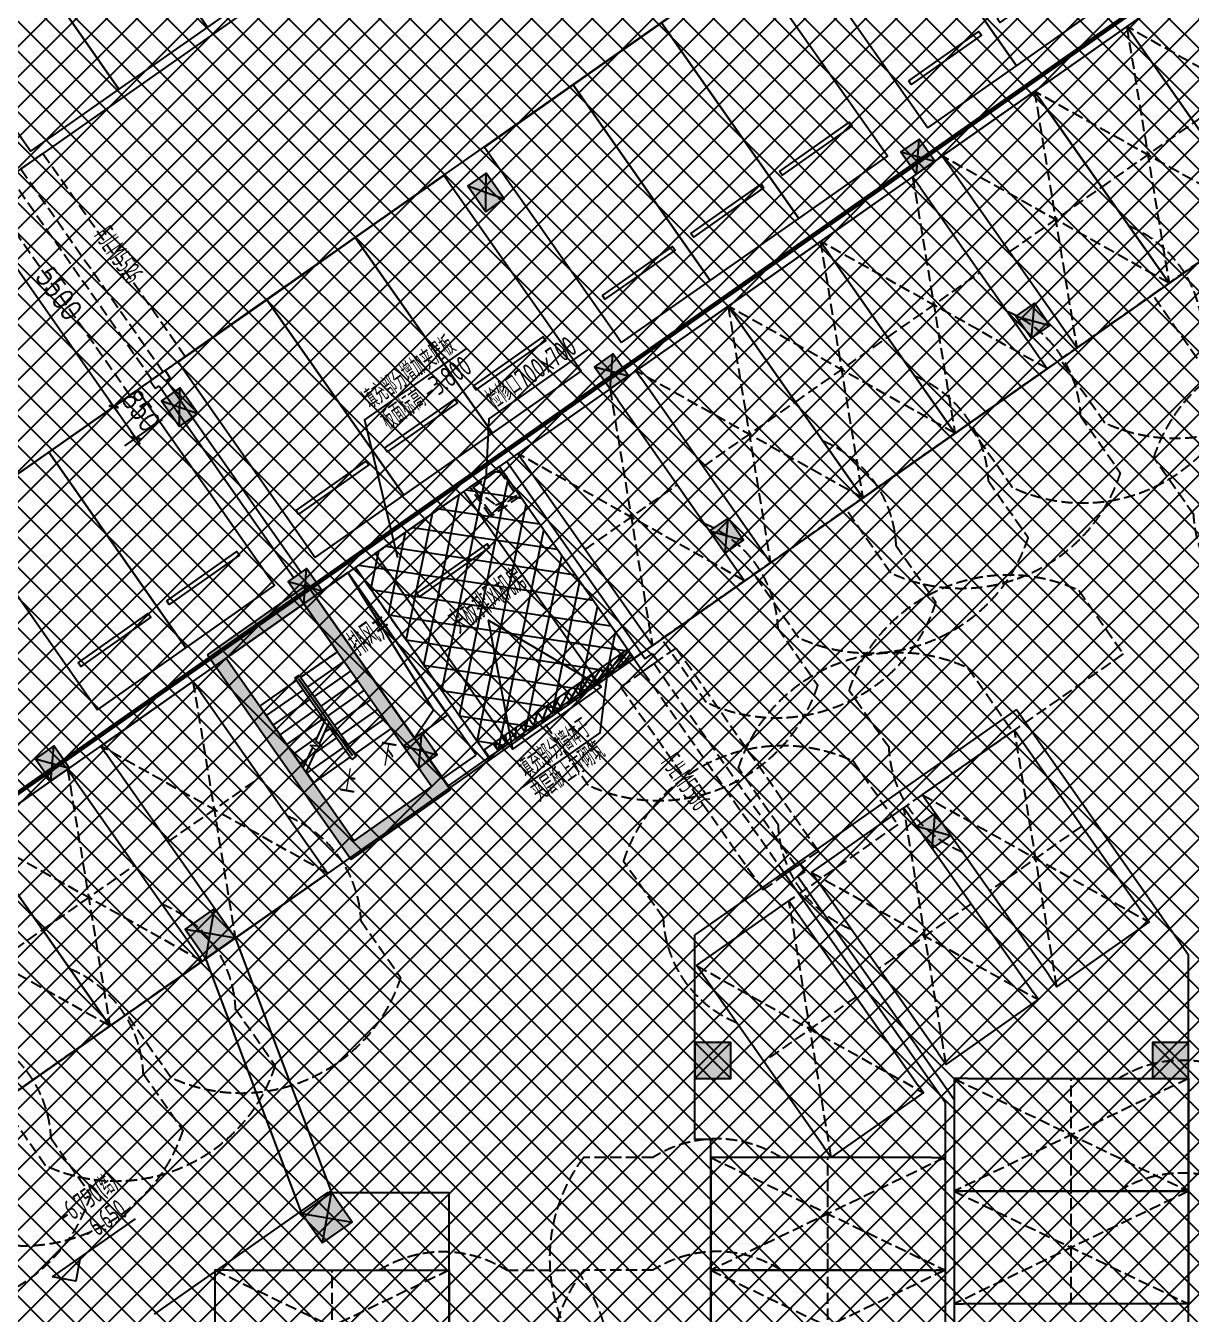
# Model space of a CAD drawing. Header units: millimetres. Extents: x 12325263 to 13848842, y -1463133 to 573208.
# Drawn here: x 12512532 to 12538387, y -833265 to -804679 of the extents above; entities that cross this region are included whole.
import ezdxf
from ezdxf.enums import TextEntityAlignment as Align
from ezdxf.xclip import XClip

# ---------------------------------------------------------------- set-up
doc = ezdxf.new("R2010")
doc.units = ezdxf.units.MM
doc.header["$LTSCALE"] = 1000
doc.header["$XCLIPFRAME"] = 0
doc.linetypes.add('-2F平面$0$DASH', pattern=[0.35, 0.25, -0.1])
doc.linetypes.add('DASH', pattern=[0.35, 0.25, -0.1])
for name, color, linetype in [('$0$PUB_TEXT', 7, 'Continuous'), ('-2F平面$0$PARTS-CAR公寓', 240, 'Continuous'), ('-2F平面$0$PARTS-CAR公寓-机械车位', 240, 'Continuous'), ('A-WALL-PATT', 8, 'Continuous'), ('A_DIM_IDEN(索引符号)', 3, 'Continuous'), ('A_TEXT_NOTE(文字说明)', 7, 'Continuous'), ('ACS_COM', 7, 'Continuous'), ('DIM-ELEV', 3, 'Continuous'), ('DIM-PUB', 3, 'Continuous'), ('DRWD-DOOR', 2, 'Continuous'), ('DRWD-F-TEXT', 142, 'Continuous'), ('DRWD-WINDOW', 2, 'Continuous'), ('fit', 2, 'Continuous'), ('PARTS-CAR(一期)', 9, 'Continuous'), ('PARTS-CAR-住宅', 9, 'Continuous'), ('PARTS-HOLE', 3, 'Continuous'), ('PUB-TEXT', 7, 'Continuous'), ('PUB_HATCH', 8, 'Continuous'), ('ROAD-LINE', 20, 'Continuous'), ('WALL', 5, 'Continuous'), ('WALL-SHATCH', 8, 'Continuous'), ('人防墙', 6, 'Continuous'), ('人防门', 60, 'Continuous'), ('地下室柱网$0$0q-柱0', 8, 'Continuous'), ('地下室柱网$0$0q-柱填充', 8, 'Continuous')]:
    doc.layers.add(name, color=color, linetype=linetype)
for name, color, linetype, plot in [('-2F平面$0$A-结构高差线', 5, 'Continuous', False), ('-2F平面$0$A-轨迹线', 8, 'Continuous', False), ('地下室柱网$0$9', 8, 'Continuous', False)]:
    doc.layers.add(name, color=color, linetype=linetype, plot=plot)
doc.styles.add('-2F平面$0$hztxt', font='gbenor.shx', dxfattribs={"width": 0.7, "bigfont": 'gbcbig.shx'})
doc.styles.add('_TCH_DIM', font='SIMPLEX.shx', dxfattribs={"width": 0.7, "bigfont": 'GBCBIG.shx'})
doc.styles.add('DIM_FONT', font='SIMPLEX', dxfattribs={"width": 0.8})
doc.styles.add('hztxt', font='gbenor.shx', dxfattribs={"width": 0.7, "bigfont": 'gbcbig.shx'})
doc.styles.get("Standard").update_dxf_attribs({"font": 'gbenor.shx', "bigfont": 'gbcbig.shx'})
doc.dimstyles.new('DIMN-150', dxfattribs={"dimscale": 1.5, "dimtxt": 300, "dimasz": 0.75, "dimexe": 200, "dimexo": 150, "dimgap": 150, "dimtad": 1, "dimdec": 0, "dimdsep": 46, "dimtxsty": 'DIM_FONT', "dimblk": 'adgshg13-_DIMX', "dimcen": 2.5, "dimclrd": 256, "dimclre": 256, "dimclrt": 256, "dimadec": 0, "dimazin": 0, "dimtfac": 1, "dimtdec": 0, "dimtix": 1, "dimtmove": 2, "dimatfit": 3, "dimldrblk": 'adgshg13-_DIMX', "dimfxl": 1, "dimtolj": 1, "dimtzin": 0, "dimarcsym": 0})

# ---------------------------------------------------------------- blocks, each defined once
blk = doc.blocks.new('adgshg20211228-rf1')
at = {"layer": 'PUB_HATCH'}
for points in [[(-91523.649954319, -49304.1361041069), (-91099.38765990734, -49304.134329319), (-89614.47584187984, -47819.19766616821), (-89614.47761678696, -47394.93182325363)], [(-89614.47761678696, -47394.93182325363), (-89614.47584187984, -47819.19766616821), (-86114.29726886749, -51319.37622737885), (-85690.03497445583, -51319.37445259094)], [(-91099.38765990734, -49304.134329319), (-91523.649954319, -49304.1361041069), (-87599.20731210709, -53228.57873344421), (-87599.20908713341, -52804.31289052963)], [(-87599.20908713341, -52804.31289052963), (-87599.20731210709, -53228.57873344421), (-85690.03497445583, -51319.37445259094), (-86114.29726886749, -51319.37622737885)]]:
    blk.add_hatch(color=256, dxfattribs=at).paths.add_polyline_path(points)
at = {"layer": 'A_DIM_IDEN(索引符号)'}
for points in [[(-87503.7473089695, -50672.38831090927, 0, 0, 0), (-89526.07270658016, -48650.06292009354, 0, 0, 0), (-90268.53482556343, -49392.5250415802, 0, 0, 0), (-89207.87465202808, -50453.18521165848, 120, 0, 0), (-88889.6765999794, -50771.38326263428, 0, 0, 0)], [(-88246.20942807198, -51414.85043239594, 0, 0, 0), (-88387.63078451157, -51273.4290766716, 120, 0, 0), (-88705.82883656025, -50955.2310256958, 0, 0, 0)]]:
    blk.add_lwpolyline(points, format="xyseb", dxfattribs=at)
at = {"layer": '人防墙'}
for p, q in [((-91523.649954319, -49304.1361041069), (-89614.47761678696, -47394.93182325363)), ((-89614.47761678696, -47394.93182325363), (-85690.03497445583, -51319.37445259094)), ((-91099.38765990734, -49304.134329319), (-89614.47584187984, -47819.19766616821)), ((-89614.47584187984, -47819.19766616821), (-86114.29726886749, -51319.37622737885)), ((-91523.649954319, -49304.1361041069), (-87599.20731210709, -53228.57873344421)), ((-91099.38765990734, -49304.134329319), (-87599.20908713341, -52804.31289052963)), ((-87599.20908713341, -52804.31289052963), (-86114.29726886749, -51319.37622737885)), ((-87599.20731210709, -53228.57873344421), (-85690.03497445583, -51319.37445259094))]:
    blk.add_line(p, q, dxfattribs=at)
at = {"layer": '人防门'}
for p, q in [((-89614.4610555172, -47819.21245241165), (-91099.38529360294, -49304.13669538498)), ((-88695.22223854065, -48738.45126628876), (-89614.4610555172, -47819.21245241165)), ((-88695.22223854065, -48738.45126628876), (-89395.25795066357, -49438.48698091507)), ((-89395.25795066357, -49438.48698091507), (-88695.22223854065, -48738.45126628876)), ((-88695.22223854065, -48738.45126628876), (-87224.44013118744, -50209.2333688736)), ((-88511.3744751215, -48922.29902935028), (-89211.41018736362, -49622.33474397659)), ((-88327.52671170235, -49106.14679193497), (-89027.56242394447, -49806.18250656128)), ((-91099.38529360294, -49304.13669538498), (-90180.14647650719, -50223.37550926208)), ((-89522.53717124462, -49480.91338825226), (-89437.68435764313, -49396.06057405472)), ((-89437.68435764313, -49396.06057405472), (-87882.04943645, -50951.69549036026)), ((-88143.6789482832, -49289.99455499649), (-88843.71466052532, -49990.0302696228)), ((-90180.14647650719, -50223.37550926208), (-89480.11076426506, -49523.33979511261)), ((-90180.14647650719, -50223.37550926208), (-89480.11076438427, -49523.33979511261)), ((-89996.29871308804, -50407.22327232361), (-89296.26300096512, -49707.1875576973)), ((-88699.60835003853, -50303.84220647812), (-89522.53717124462, -49480.91338825226)), ((-88681.67684066296, -50236.9209022522), (-89437.68435752392, -49480.91338777542)), ((-89437.68435752392, -49480.91338777542), (-87966.90225028992, -50951.69549036026)), ((-88681.67684066296, -50236.9209022522), (-89437.68435752392, -49480.91338777542)), ((-89437.68435752392, -49480.91338777542), (-89437.68435752392, -49480.91338777542)), ((-89437.68435752392, -49480.91338777542), (-88681.67684066296, -50236.9209022522)), ((-87959.83118486404, -49473.84231758118), (-88659.86689710617, -50173.87803220749)), ((-87775.9834214449, -49657.6900806427), (-88476.01913368702, -50357.72579526901)), ((-89812.45094966888, -50591.07103490829), (-89112.41523754597, -49891.03532028198)), ((-87592.13565802574, -49841.53784322739), (-88292.17137026787, -50541.5735578537)), ((-87408.28789460659, -50025.38560628891), (-88108.32360684872, -50725.42132043839)), ((-88995.47825407982, -51408.04372787476), (-90180.14647650719, -50223.37550926208)), ((-89628.60318636894, -50774.91879796982), (-88928.56747412682, -50074.88308334351)), ((-89444.75542294979, -50958.7665605545), (-88744.71971070766, -50258.73084592819)), ((-88824.49492156506, -50769.92523956299), (-88681.67684066296, -50236.9209022522)), ((-87224.44013118744, -50209.2333688736), (-87924.47584342957, -50909.26908349991)), ((-88734.83737421036, -50821.68904829025), (-88600.02718245983, -50318.57056045532)), ((-88659.74908900261, -50541.45575094223), (-88560.87194728851, -50442.57860898972)), ((-87966.9022500515, -51036.54830408096), (-88617.9586918354, -50385.49186468124)), ((-87966.90225028992, -50951.69549036026), (-88600.02718245983, -50318.57056045532)), ((-87966.90225028992, -50951.69549036026), (-88600.02718245983, -50318.57056045532)), ((-88600.02718245983, -50318.57056045532), (-87966.90225028992, -50951.69549036026)), ((-89260.90765953064, -51142.61432361603), (-88801.17044496536, -50682.87710762024)), ((-88930.70176494122, -50886.74964809418), (-88662.75271832943, -50863.3071436882)), ((-88893.21213269234, -51510.30984926224), (-88193.17642045021, -50810.27413463593)), ((-88662.75271832943, -50863.3071436882), (-88824.49492156506, -50769.92523956299)), ((-88794.33499157429, -51043.73718070984), (-88377.02418386936, -50626.4263715744)), ((-88995.47825407982, -51408.04372787476), (-88865.83313858509, -50924.201567173)), ((-88776.1755913496, -50975.96537590027), (-88930.70176494122, -50886.74964809418)), ((-88913.8285958767, -51489.69338607788), (-88776.1755913496, -50975.96537590027)), ((-88709.36436927319, -51694.15761184692), (-88009.32865703106, -50994.12189722061)), ((-87882.04943645, -50951.69549036026), (-87966.9022500515, -51036.54830408096)), ((-87966.90225028992, -50951.69549036026), (-87966.90225028992, -50951.69549036026)), ((-87966.90225028992, -50951.69549036026), (-87966.90225028992, -50951.69549036026)), ((-89077.05989611149, -51326.46208620071), (-88935.75634753704, -51185.15853738785)), ((-88709.36436927319, -51694.15761184692), (-88913.8285958767, -51489.69338607788))]:
    blk.add_line(p, q, dxfattribs=at)
at = {"layer": 'A_TEXT_NOTE(文字说明)', "style": '_TCH_DIM'}
for s, p in [('下', (-87392.37799084187, -51046.25762891769)), ('上', (-88134.84010982513, -51788.71975040436))]:
    blk.add_text(s, height=506.3829787234042, dxfattribs=at).set_placement(p)
blk = doc.blocks.new('adgshg13-A$C7F010FC0')
at = {"layer": 'WALL-SHATCH'}
h = blk.add_hatch(color=256, dxfattribs=at)
h.dxf.hatch_style = 1
h.paths.add_polyline_path([(-60384.17120504379, -16880.89509773254), (-763.1647881269455, 197.4793643951416), (12587.61850607395, -13153.30393266678), (12587.61850607395, -157996.0197629929), (-162964.8506313562, -188820.4315237999), (-171262.3814957142, -180522.900662899), (-171262.3814957142, -31310.89849328995), (-150707.1909123659, -10755.70791006088), (-131860.0775495768, -7980.895098209381), (-99162.38149428368, -7980.895098209381), (-99162.38149428368, -4980.895097732544), (-76620.42811572552, -4980.895097732544), (-70107.65229141712, -16880.89509773254)], flags=16)
h.paths.add_polyline_path([(-60091.22944009304, -16380.89510011673), (-646.8769880533218, 646.876989364624), (12987.61850607395, -12987.61850786209), (12987.61850607395, -158331.9049158096), (-163100.5840539932, -189250.3835258484), (-171662.3814958334, -180688.5860877037), (-171662.3814958334, -31145.21306848526), (-150777.8961598873, -10260.7277340889), (-131896.6870943308, -7480.895098209381), (-99562.38149428368, -7480.895098209381), (-99562.38149428368, -4580.895097732544), (-76365.55243730545, -4580.895097732544), (-69907.50581622124, -16380.89510774612)])
blk = doc.blocks.new('adgshg13-_DIMX')
blk.add_line((-150, 0), (150, 0))
at = {"const_width": 50}
blk.add_lwpolyline([(-70, -70), (70, 70)], dxfattribs=at)
blk = doc.blocks.new('*D624')
at = {"layer": 'Defpoints', "color": 0, "transparency": 16777216}
for p in [(111395.0989041329, 114612.4351568222), (110729.5240940665, 113946.8603437362), (111996.1397117227, 114011.3943519593)]:
    blk.add_point(p, dxfattribs=at)
at = {"layer": 'DIM-PUB', "lineweight": -2, "transparency": 16777216}
for p, q in [((111235.9998787268, 114453.3361306944), (110517.3920601918, 113734.728308899)), ((111329.7694065258, 113346.6150340002), (110730.3195891972, 113946.0648486092)), ((111837.0406863167, 113852.2953258314), (111118.4328677817, 113133.687504036))]:
    blk.add_line(p, q, dxfattribs=at)
at = {"layer": 'DIM-PUB', "lineweight": -2, "transparency": 16777216, "xscale": 1.125, "yscale": 1.125, "zscale": 1.125}
for p, rotation in [((110729.5240940665, 113946.8603437362), 135.000000129975), ((111330.5649016564, 113345.8195388732), 315.000000129975)]:
    blk.add_blockref('adgshg13-_DIMX', p, dxfattribs=dict(at, rotation=rotation))
at = {"layer": 'DIM-PUB', "transparency": 16777216, "insert": (111348.2425486743, 113964.5379935543), "char_height": 450, "attachment_point": 5, "rotation": 315.00000012997504, "style": 'DIM_FONT'}
blk.add_mtext('\\A1;850', dxfattribs=at)
blk = doc.blocks.new('*D625')
at = {"layer": 'Defpoints', "color": 0, "transparency": 16777216}
for p in [(107506.0115953684, 118501.5224528341), (106840.4367852246, 117835.9476404055), (111395.0989037752, 114612.4351577775)]:
    blk.add_point(p, dxfattribs=at)
at = {"layer": 'DIM-PUB', "lineweight": -2, "transparency": 16777216}
for p, q in [((107346.9125698745, 118342.423426794), (106628.3047512327, 117623.8156056855)), ((110728.7285985012, 113947.6558404764), (106841.2322803548, 117835.1521452781)), ((111235.9998782813, 114453.3361317375), (110517.3920596395, 113734.7283106289))]:
    blk.add_line(p, q, dxfattribs=at)
at = {"layer": 'DIM-PUB', "lineweight": -2, "transparency": 16777216, "xscale": 1.125, "yscale": 1.125, "zscale": 1.125}
for p, rotation in [((106840.4367852246, 117835.9476404055), 135.0000000983411), ((110729.5240936314, 113946.860345349), 315.0000000983412)]:
    blk.add_blockref('adgshg13-_DIMX', p, dxfattribs=dict(at, rotation=rotation))
at = {"layer": 'DIM-PUB', "transparency": 16777216, "insert": (109103.1784903966, 116209.6020449561), "char_height": 450, "attachment_point": 5, "rotation": 315.0000000983411, "style": 'DIM_FONT'}
blk.add_mtext('\\A1;5500', dxfattribs=at)
blk = doc.blocks.new('adgshg13-FJLM5500')
at = {"layer": 'DRWD-WINDOW', "color": 1, "linetype": 'DASH'}
for p, q in [((-499.9999928474426, 5749.999990940094), (-499.9999928474426, 250)), ((99.99999952316284, 5749.999990701675), (-499.9999933242798, 5749.999990701675)), ((399.9999995231628, 5749.999990940094), (1000.000021457672, 5749.999991178513)), ((1000.000020980835, 5749.999990940094), (1000.000020980835, 249.9999995231628)), ((-499.9999928474426, 250), (99.99999904632568, 249.9999990463257)), ((1000.000020503998, 250), (400, 249.9999992847443))]:
    blk.add_line(p, q, dxfattribs=at)
at = {"layer": 'DRWD-WINDOW', "color": 2, "linetype": 'DASH'}
for p, q in [((99.99999952316284, 5749.99999833107), (100, 250)), ((99.99999952316284, 5750.000007152557), (399.9999995231628, 5750.00000667572)), ((399.9999995231628, 5749.99999833107), (400, 250)), ((100, 250), (400, 250))]:
    blk.add_line(p, q, dxfattribs=at)
blk = doc.blocks.new('adgshg13-Lmark11')
blk.add_line((-250, 250), (1250, 250))
blk.add_lwpolyline([(-250, 250), (250, 250), (0, 0), (-250, 250)], close=True)
at = {"color": 7, "width": 0.8}
blk.add_attdef('LMARK', text='', height=180, rotation=2.671023348505909e-06, dxfattribs=at).set_placement((1136.74821542413, 324.519974268107), align=Align.RIGHT)
blk = doc.blocks.new('adgshg-1F平面$0$CAR-14')
blk.add_lwpolyline([(-1.430511474609375e-06, -200.0000004768372), (2399.999998569489, -200), (2399.999999523163, -5500.000000238419), (0, -5500.000000476837)], close=True)
at = {"extrusion": (-0.0004477907749365557, -3.397049351885895e-15, 0.999999899741706), "elevation": -1.074697858843549}
blk.add_lwpolyline([(250.0089585465865, -1300.001919507981), (2150.003241036882, -1299.998073339463), (2150.003039334784, -1199.9980738163), (250.0087558908145, -1200.001919507981)], close=True, dxfattribs=at)
blk = doc.blocks.new('adgshg一期一层')
at = {"layer": 'PARTS-CAR(一期)', "xscale": -0.9999999999999998, "rotation": 225.0000000766665}
for p in [(45283.01974892616, -21718.31005048752), (43585.9634758234, -23415.3663277626)]:
    blk.add_blockref('adgshg-1F平面$0$CAR-14', p, dxfattribs=at)
blk = doc.blocks.new('*U491')
at = {"layer": '地下室柱网$0$0q-柱0'}
blk.add_lwpolyline([(-250.0000002384186, -300.0000004768371), (249.9999998807907, -299.9999999999999), (250, 299.9999995231628), (-250, 299.9999990463257)], close=True, dxfattribs=at)
at = {"layer": '地下室柱网$0$0q-柱填充'}
blk.add_solid([(-250, 299.9999990463257), (250, 299.9999995231628), (-250.0000002384186, -300.0000004768371), (249.9999998807907, -299.9999999999999)], dxfattribs=at)
at = {"layer": '地下室柱网$0$9'}
for p, q in [((-250.0000002384186, 299.9999990463257), (249.9999997615814, -299.9999999999999)), ((-250, -299.9999999999999), (250, 300))]:
    blk.add_line(p, q, dxfattribs=at)
blk = doc.blocks.new('*U495')
at = {"layer": '地下室柱网$0$0q-柱0'}
blk.add_lwpolyline([(-400.0000002384186, -400.0000004768372), (399.9999998807907, -400), (400, 399.9999995231628), (-400, 399.9999990463257)], close=True, dxfattribs=at)
at = {"layer": '地下室柱网$0$0q-柱填充'}
blk.add_solid([(-400, 399.9999990463257), (400, 399.9999995231628), (-400.0000002384186, -400.0000004768372), (399.9999998807907, -400)], dxfattribs=at)
at = {"layer": '地下室柱网$0$9'}
for p, q in [((-400.0000002384186, 399.9999990463257), (399.9999997615814, -400)), ((-400, -400), (400, 400))]:
    blk.add_line(p, q, dxfattribs=at)
blk = doc.blocks.new('adgshg2qbj-gycw-bj-13--2F平面$0$CAR-机械车位')
at = {"layer": '-2F平面$0$A-轨迹线', "color": 251, "linetype": '-2F平面$0$DASH'}
blk.add_lwpolyline([(2499.999999046326, 3642.523668289185, 0.2902472329864041), (2499.999999046326, 6480.476332187653), (2499.999999046326, 8022.202205896378, 0.4504144067848935), (-2948.500000476837, 6924.315240859985), (-2948.500000476837, 5200), (-4.76837158203125e-07, 5200.000000476837)], format="xyb", dxfattribs=at)
at = {"linetype": '-2F平面$0$DASH'}
for p, q in [((2500, 5200), (0, 4.76837158203125e-07)), ((2500, 0), (-4.76837158203125e-07, 5200.000000476837)), ((4.76837158203125e-07, 2600.000000238419), (2500.000000476837, 2600.000000238419))]:
    blk.add_line(p, q, dxfattribs=at)
for p, q in [((2500, 5200), (-4.76837158203125e-07, 5200.000000476837)), ((-4.76837158203125e-07, 5200.000000476837), (0, 199.9999990463257)), ((2499.999999523163, 299.9999995231628), (2500, 5200))]:
    blk.add_line(p, q)
blk.add_lwpolyline([(2499.999999523163, 299.9999995231628), (2500, 0), (0, 4.76837158203125e-07), (0, 199.9999990463257)])
blk = doc.blocks.new('adgshg2qbj-gycw-bj-13-CAR-4')
for p, q in [((-4.76837158203125e-07, -2649.999999284744), (-1200, -5299.999999523163)), ((1199.999999523163, -5299.999998569489), (-4.76837158203125e-07, -2649.999999284744)), ((-4.76837158203125e-07, -2649.999999284744), (-4.76837158203125e-07, -2649.999999284744))]:
    blk.add_line(p, q)
blk.add_lwpolyline([(-1200.000001430511, 4.76837158203125e-07), (1199.999999046326, 9.5367431640625e-07), (1199.999999523163, -5299.999998569489), (-1200, -5299.999999523163)], close=True)
at = {"extrusion": (-0.0004477907749365557, -3.397184877157455e-15, 0.999999899741706), "elevation": -0.5373489295600824}
blk.add_lwpolyline([(-949.9909201897867, -1350.001923561097), (950.0033637310197, -1349.998077392579), (950.003161552085, -1249.998078584671), (-949.9911223687217, -1250.001923561097)], close=True, dxfattribs=at)
blk = doc.blocks.new('adgshg2qbj-bj-13-CAR-14')
blk.add_lwpolyline([(-1.430511474609375e-06, -199.9999997615814), (2399.999998569489, -199.9999995231628), (2399.999999046326, -5499.999999761581), (4.76837158203125e-07, -5500.000000476837)], close=True)
at = {"extrusion": (-0.0004477907749365557, -3.397076456940207e-15, 0.999999899741706), "elevation": -1.074697859192795}
blk.add_lwpolyline([(250.0089585465865, -1300.001920223237), (2150.003242467393, -1299.998074054718), (2150.003040765296, -1199.998075008393), (250.0087558908145, -1200.001919984818)], close=True, dxfattribs=at)
blk = doc.blocks.new('*U494')
at = {"layer": '地下室柱网$0$0q-柱0'}
blk.add_lwpolyline([(-250.0000002384186, -350.0000004768372), (249.9999998807907, -350), (250, 349.9999995231628), (-250, 349.9999990463257)], close=True, dxfattribs=at)
at = {"layer": '地下室柱网$0$0q-柱填充'}
blk.add_solid([(-250, 349.9999990463257), (250, 349.9999995231628), (-250.0000002384186, -350.0000004768372), (249.9999998807907, -350)], dxfattribs=at)
at = {"layer": '地下室柱网$0$9'}
for p, q in [((-250.0000002384186, 349.9999990463257), (249.9999997615814, -350)), ((-250, -350), (250, 350))]:
    blk.add_line(p, q, dxfattribs=at)
blk = doc.blocks.new('A$C4C7A72D3')
at = {"layer": 'fit', "linetype": '-2F平面$0$DASH'}
h = blk.add_hatch(dxfattribs=at)
h.set_pattern_fill('ANSI37', color=8, scale=150, angle=45)
h.set_pattern_definition([(90, (-711443013.0291172, -2542138516.673752), (-476.2500000000001, 0), []), (179.9999999999997, (-711443013.0291172, -2542138516.673752), (-2.842170943040401e-14, -476.25), [])])
h.paths.add_polyline_path([(123062.3279958759, 110440.4720268245), (119385.3727353811, 114117.4275159833), (116627.6562074292, 111359.7111496918), (120269.2560876608, 107718.1110563276)])
h = blk.add_hatch(dxfattribs=at)
h.set_pattern_fill('ANSI32', color=8, scale=20, angle=45)
h.set_pattern_definition([(90, (-711443013.0291172, -2542138516.673752), (-190.4999999999999, 1.4210854715202e-14), []), (90, (-711442949.5290898, -2542138453.173728), (-190.4999999999999, 1.4210854715202e-14), [])])
h.paths.add_polyline_path([(123026.9725108147, 110475.8275251391), (122885.5511521101, 110617.248892307), (120127.8347412311, 107859.5324111008), (120269.2560877614, 107718.1110563271)])
at = {"layer": '$0$PUB_TEXT', "color": 7, "linetype": 'DASH'}
for points in [[(118819.6873108149, 113551.7420907018), (119385.3727353811, 114117.4275159833), (119951.0581606422, 113551.7420911789), (119385.3727358375, 112986.0566658964)], [(118890.397988895, 113551.7420907018), (119385.3727353811, 114046.716837883), (119880.3474825565, 113551.7420911796), (119385.372735858, 113056.767344001)]]:
    blk.add_lwpolyline(points, close=True, dxfattribs=at)
blk.add_lwpolyline([(118890.397988895, 113551.7420907018), (119447.9655119181, 113262.13136673), (119880.3474823236, 113551.7420911773)], dxfattribs=at)
at = {"layer": '-2F平面$0$A-结构高差线', "linetype": '-2F平面$0$DASH', "const_width": 100}
blk.add_lwpolyline([(152725.4648846239, 147740.4132108688), (96934.73962295055, 91949.68840122246), (110489.1405178308, 78395.28750658059), (112227.9120210409, 68492.30188942025), (107683.4679993391, 63947.8593997953), (114365.0998367071, 57266.22756290459), (110900.1241929531, 53801.25191927166), (111395.0989409536, 53306.27717065858), (109591.9764703307, 51503.15470075654), (109097.0004719291, 51998.12819671514), (102697.6897482853, 45598.81747293705), (105950.3809519801, 42346.12629079702), (107859.5692510474, 44255.31458950019), (109309.1379530225, 42805.74588727928), (114400.3021987472, 47896.9091796882), (121722.0225318465, 40575.19131565071), (123554.5313602481, 30138.5679984095)], dxfattribs=at)
at = {"layer": 'ACS_COM'}
for points in [[(120865.3071507215, 117009.1605110168), (118975.2546018157, 115119.1079382894), (119137.8853621483, 113799.2294645309)], [(118205.7167932875, 116561.4455575941), (116263.6729228292, 114619.4016566274), (117509.3934907708, 111737.5532569878)], [(121100.7295540571, 107172.4276857378), (122613.0504249334, 108684.7485408785), (122540.3866431713, 110114.774905205)]]:
    blk.add_lwpolyline(points, dxfattribs=at)
at = {"layer": 'fit', "color": 8, "linetype": '-2F平面$0$DASH'}
blk.add_lwpolyline([(123062.3279958759, 110440.4720268245), (119385.3727353811, 114117.4275159833), (116627.6562074292, 111359.7111496918), (120269.2560876608, 107718.1110563276)], close=True, dxfattribs=at)
at = {"layer": 'PARTS-HOLE', "linetype": 'Continuous'}
blk.add_lwpolyline([(119208.5959667955, 108495.928515434), (118572.2001103144, 107859.5326986336), (115849.8385385275, 110581.8933525083), (116486.2349363361, 111218.2897214883)], close=True, dxfattribs=at)
blk.add_lwpolyline([(116486.2348183393, 111218.2895917916), (118885.2277746201, 108538.8646531105), (118572.2001186609, 107859.5326900471)], dxfattribs=at)
at = {"layer": 'ROAD-LINE'}
for p, q in [((88944.61101626046, 92161.94725036505), (150533.4597666133, 153750.7960276613)), ((72292.09390912391, 83287.60472869826), (141970.6306093726, 152966.1414585107)), ((156614.578127848, 143992.7213244445), (105455.4019048009, 92833.54637384345)), ((131618.3530505784, 110794.058309078), (125457.1598038562, 104632.8652157781)), ((131618.3530505784, 110794.058309078), (136318.0426647551, 106094.3686966894)), ((141350.3526283372, 77434.07902670046), (136318.0426648743, 106094.3686966905)), ((126241.8058987651, 100164.1054353712), (125457.1598038562, 104632.8652157781)), ((126586.5515105519, 100224.6375093448), (126241.8058987651, 100164.1054353712)), ((127658.7756222356, 94118.0475230224), (126586.5515105519, 100224.6375093448)), ((118415.751373874, 97591.4569606788), (121078.0896323714, 98058.92297315574)), ((121911.5721319709, 93311.97583150817), (121078.0808490403, 98058.92143058754)), ((118415.751373874, 97591.4569606788), (115093.3506659158, 94269.05633544899))]:
    blk.add_line(p, q, dxfattribs=at)
at = {"layer": 'WALL'}
for p, q in [((101212.7616841607, 95944.81540632225), (139113.6849027798, 133845.7394042013)), ((104928.3222273588, 99943.2197260859), (138972.2634038925, 133987.1609029758)), ((111430.457742691, 114647.7939958572), (111713.3004471064, 114930.6367006302)), ((111713.3004404306, 114930.6367073059), (111854.7218034118, 114789.2153444309)), ((111430.4577357564, 114647.7940025339), (111571.8790990021, 114506.3726401341)), ((111784.0111253187, 114718.5046658495), (111854.7218034118, 114789.2153444309)), ((111784.011125192, 114718.5046658514), (115460.9664363861, 111041.5493607523)), ((111571.8790989909, 114506.3726396556), (111642.5897772312, 114577.0833177564)), ((111642.589777112, 114577.0833182367), (115319.5450910218, 110900.1280150425)), ((123026.9725109283, 110475.8275251396), (119385.3727353811, 114117.4275159833)), ((119526.7939075232, 114258.8488268838), (123309.8151869718, 110475.8275480277)), ((119986.4133814573, 107718.1110506058), (116486.2349363361, 111218.2897214883)), ((120269.2560876608, 107718.1110563276), (116627.6562862396, 111359.7110710146)), ((119491.4661343098, 106940.3210897448), (115849.8663223982, 110581.9211368584)), ((123026.9725108147, 110475.8275251391), (119491.4661341906, 106940.3210897443)), ((122885.5511521101, 110617.248892307), (120127.8347408772, 107859.5324106216)), ((123026.9725295305, 110475.8274931905), (123309.8151810169, 110192.9848418252)), ((123309.8151870966, 110475.8275480273), (123451.2365432978, 110617.248904228)), ((123309.8152450323, 110192.9848933218), (123592.6578996181, 110475.8275480259)), ((123451.2365432978, 110617.248904228), (123592.6578934193, 110475.8275542259)), ((119350.0502232295, 107081.74789238), (119986.4133812189, 107718.1110506058)), ((127198.9024834633, 106303.8975400927), (127481.7451973949, 106586.7402534483)), ((127623.1665529013, 106445.3188977242), (127481.7451972757, 106586.7402534483)), ((127481.7451952696, 106303.8975400925), (127623.1665529013, 106445.3188977242)), ((127198.9024834633, 106303.8975400927), (131565.3318718672, 101937.4681525228)), ((127481.7451952696, 106303.8975400925), (131751.3991526235, 102034.2435836799)), ((131565.3318718672, 101937.4681525228), (134025.5728243589, 87925.8020038607)), ((131751.3991526235, 102034.2435836799), (132839.0479704142, 95839.8209986689))]:
    blk.add_line(p, q, dxfattribs=at)
at = {"layer": '地下室柱网$0$9'}
for p, q in [((115425.6075899936, 102803.7518543294), (118501.5220883675, 97606.51701215073)), ((117935.8366634063, 97040.83158703824), (114859.9221649617, 102238.066428235))]:
    blk.add_line(p, q, dxfattribs=at)
at = {"layer": '-2F平面$0$PARTS-CAR公寓', "rotation": 45.00001464740583}
blk.add_blockref('adgshg2qbj-gycw-bj-13-CAR-4', (117858.6075411923, 112590.6619267492), dxfattribs=at)
at = {"layer": '-2F平面$0$PARTS-CAR公寓-机械车位'}
for p, xscale, rotation in [((133739.8196227457, 128472.2031588585), -0.9999999999999987, 225), ((131406.3672456648, 126138.7507829673), -0.9999999999999987, 225), ((129638.6002926733, 124370.983829499), -0.9999999999999987, 225), ((127870.8333396707, 122603.2168760311), -0.9999999999999987, 225), ((125537.3809612785, 120269.7644987113), -0.9999999999999987, 225), ((141094.1080844309, 112915.1592988989), -0.9999999999999993, 45.00000000000003), ((123769.6140082981, 118501.9975452444), -0.9999999999999987, 225), ((122001.8470553067, 116734.2305917747), -0.9999999999999987, 225), ((143003.2963943388, 114824.3476080887), -0.9999999999999996, 134.9999999999997), ((119738.9592839275, 114471.0134110453), -0.9999999999999987, 225), ((135330.6634645369, 106657.4838247311), -0.9999999999999993, 45.00000000000003), ((133209.343122473, 104536.163481713), -0.9999999999999993, 45.00000000000003), ((131057.0020331051, 102060.5966281898), -0.9999999999999993, 45.00000000000003), ((111748.6523356345, 106480.7071051605), -0.9999999999999987, 225), ((109344.4892722275, 104076.5440573713), -0.9999999999999987, 225), ((107576.7223168407, 102308.777106286), -0.9999999999999987, 225), ((132104.0342503693, 100025.8520283706), -1, 279.9585191981149), ((105808.9553638548, 100541.0101528189), -0.9999999999999987, 225), ((132536.3721332345, 97563.51899719355), -1, 279.9585191981149), ((116686.1578928027, 93003.67542743776), -0.9999999999999986, 279.958519096866)]:
    blk.add_blockref('adgshg2qbj-gycw-bj-13--2F平面$0$CAR-机械车位', p, dxfattribs=dict(at, xscale=xscale, rotation=rotation))
at = {"layer": '-2F平面$0$PARTS-CAR公寓-机械车位', "rotation": 99.95953975250532}
for p in [(132209.7574404273, 98267.41922855447), (132642.1391851734, 95805.09389972803)]:
    blk.add_blockref('adgshg2qbj-gycw-bj-13--2F平面$0$CAR-机械车位', p, dxfattribs=at)
blk.add_blockref('adgshg一期一层', (68092.13348305225, 130532.6249656675))
for name, p, rotation in [('*U491', (127340.3568527307, 122496.6757101431), 45), ('*U494', (118041.9026804417, 120057.1573153303), 45), ('*U491', (130486.9820293356, 119350.0505335541), 45), ('*U491', (121471.370569054, 116627.6894265309), 45), ('*U494', (112172.9163965229, 114188.1710316769), 45), ('*U491', (124617.9957454242, 113481.0642499011), 45), ('*U491', (115602.3842852246, 110758.7031424085), 45), ('*U491', (130274.8499949612, 107824.2100009813), 45), ('*U491', (118749.0094615109, 107612.0779662493), 45), ('*U491', (110758.7028341796, 105915.021692246), 45), ('*U495', (136328.2148935515, 103711.9822801326), 9.958774256191969), ('*U495', (114859.9221648369, 102803.7518555645), 45), ('*U495', (126333.1204687357, 101956.9918374966), 9.958774256191969), ('*U495', (118501.5220880471, 97040.83158861869), 45)]:
    blk.add_blockref(name, p, dxfattribs=dict(rotation=rotation))
at = {"layer": 'DIM-ELEV'}
ref = blk.add_blockref('adgshg13-Lmark11', (112958.0773547888, 95250.6559014332), dxfattribs=dict(at, xscale=1.499999999999998, yscale=1.499999999999998, zscale=1.499999999999998, rotation=44.99998553715244))
XClip(ref).set_block_clipping_path([(-529.1692605614662, 256.21284198760986), (1355.6507577896118, 780.9177241325378)])
ref.add_attrib('LMARK', '-6.750(结)', dxfattribs={"layer": '0', "color": 7, "height": 450, "rotation": 44.99998103975998, "width": 0.7}).set_placement((113863.3320969343, 96901.20976066613), align=Align.RIGHT)
ref = blk.add_blockref('adgshg13-Lmark11', (113259.0220568068, 94694.22817325802), dxfattribs=dict(at, xscale=1.499999999999998, yscale=1.499999999999998, zscale=1.499999999999998, rotation=44.99998553715244))
ref.add_attrib('LMARK', '-6.650', dxfattribs={"layer": '0', "color": 7, "height": 450, "rotation": 44.99998103975998, "width": 0.7}).set_placement((114164.2767991815, 96344.78203249001), align=Align.RIGHT)
at = {"layer": 'DRWD-DOOR', "color": 2}
for p, rotation in [((111571.8755689654, 114435.6584324837), 45.00000007328715), ((127304.9685566425, 106056.4102234843), 44.99999998268872)]:
    blk.add_blockref('adgshg13-FJLM5500', p, dxfattribs=dict(at, rotation=rotation))
at = {"layer": 'PARTS-CAR-住宅', "xscale": -0.9999999999999988, "rotation": 225.0000000766665}
for p in [(129289.8588451054, 124719.411505223), (127592.8025727067, 123022.3552284248), (125117.9303147588, 120547.4829788213), (123420.8740421329, 118850.4267015459), (121723.8177699912, 117153.3704247493), (119248.9440314677, 114678.4966936118), (117551.887759069, 112981.4404168127), (115854.8314868119, 111284.3841400153)]:
    blk.add_blockref('adgshg2qbj-bj-13-CAR-14', p, dxfattribs=at)
at = {"layer": 'PARTS-CAR-住宅', "rotation": 44.99999992333358}
for p in [(107435.4532662425, 126491.9815387728), (105738.3969940934, 124794.9252619755), (104041.3407218363, 123097.8689851768)]:
    blk.add_blockref('adgshg2qbj-bj-13-CAR-14', p, dxfattribs=at)
at = {"layer": 'WALL', "color": 1}
blk.add_blockref('adgshg13-A$C7F010FC0', (210433.0120974779, 205503.5692701337), dxfattribs=at)
at = {"layer": '人防墙', "ltscale": 1000}
blk.add_blockref('adgshg20211228-rf1', (205252.2140821218, 158188.9934620869), dxfattribs=at)
at = {"layer": '$0$PUB_TEXT', "color": 7, "style": '-2F平面$0$hztxt', "width": 0.8}
for s, height, p in [('检修口700x700', 449.9999999999999, (119084.3452729974, 115338.7721452699)), ('填充部分增加夹层板', 450, (116378.934910059, 114845.2371778486)), ('-3.800', 450, (117634.5659255981, 115276.8109288213)), ('板面标高', 450, (116849.2040913105, 114468.7396807673)), ('填充部分墙体于', 449.9999999999999, (121198.9901198149, 107381.2617645264)), ('夹层板上方砌筑', 449.9999999999999, (121562.697693944, 106923.7890043259))]:
    blk.add_text(s, height=height, rotation=44.99999993396931, dxfattribs=at).set_placement(p)
at = {"layer": 'DRWD-F-TEXT', "width": 0.6}
for s, p in [('FJLM5526', (109623.0731518138, 117606.551760196)), ('FJLM5536', (124033.0731518269, 108266.5517601965))]:
    blk.add_text(s, height=450, rotation=315.0000096121814, dxfattribs=at).set_placement(p)
at = {"layer": 'PUB-TEXT', "color": 7, "style": 'hztxt', "width": 0.8}
for s, rotation, p in [('夹板排风机房', 45.1951963880602, (119162.2205322776, 110281.9912300096)), ('排风井', 44.80480359288118, (117058.2089583725, 109415.0079884522))]:
    blk.add_text(s, height=549.9999999999999, rotation=rotation, dxfattribs=at).set_placement(p)
at = {"layer": 'DIM-PUB'}
for base, p1, p2, angle, picture, middle in [((106840.4367852246, 117835.9476404055), (111395.0989037752, 114612.4351577775), (107506.0115953684, 118501.5224528341), 135.00000009834048, '*D625', (109103.1784903966, 116209.6020449561)), ((110729.5240940665, 113946.8603437362), (111996.1397117227, 114011.3943519592), (111395.0989041328, 114612.4351568222), 135.00000012997432, '*D624', (111348.2425486743, 113964.5379935543))]:
    dim = blk.add_linear_dim(base=base, p1=p1, p2=p2, angle=angle, dimstyle='DIMN-150', dxfattribs=at)
    dim.commit()
    dim.dimension.update_dxf_attribs({"geometry": picture, "text_midpoint": middle, "dimtype": 129})

msp = doc.modelspace()

# ---------------------------------------------------------------- block references
ref = msp.add_blockref('A$C4C7A72D3', (12385714.85333347, -906209.5211575599), dxfattribs=dict(rotation=350.041249254255))
XClip(ref).set_block_clipping_path([(223442.85848776624, 85923.1187333744), (220542.79614323564, 85923.14223919064), (220542.85794921033, 89292.82327550603), (211526.91503559053, 89292.81013112981), (210631.4331447985, 94392.80805835268), (206113.36859029531, 94392.80254184548), (206001.43151877634, 95030.31273446558), (204376.28265885077, 94744.96136868373), (203364.45700568333, 100506.90300529171), (197947.39471226372, 99555.74826742522), (192482.34284747206, 130679.47653937805), (190118.78045936674, 130264.45040162886), (191623.4071957469, 121695.64270786336), (177046.6486519482, 119136.20117008407), (175707.6223907359, 126760.84837657143), (173902.98837133497, 128026.4039125028), (169528.38544615544, 127258.29032698018), (169070.09673948586, 129868.3614864857), (163308.25174581818, 128856.66933918069), (163766.52659606002, 126246.61717005563), (159679.17951310053, 125528.91809214232), (170669.68883746117, 62935.797914044), (167222.1989369914, 62330.4650948944), (167939.77594909444, 58243.68085931754), (171386.95287966542, 58848.291248798836), (172857.06567938626, 50477.00326481927), (165962.5026008021, 49266.42308983533), (168037.78130347654, 37447.17964484263), (140649.95849708281, 32638.23901064042), (115387.97992391884, 28202.578178789467), (95598.7254695911, 140907.4332163476), (226939.47610990703, 163968.86685004015), (240128.69528115913, 88852.8973128139)])

# ---------------------------------------------------------------- next in the draw order: hatches: boundary and pattern name
at = {"layer": 'A-WALL-PATT'}
h = msp.add_hatch(dxfattribs=at)
h.set_pattern_fill('ANSI37', color=252, scale=300)
h.set_pattern_definition([(45, (0, 0), (-336.7596045400932, 336.7596045400933), []), (135, (0, 0), (-336.7596045400933, -336.7596045400932), [])])
h.paths.add_polyline_path([(12620650.38539265, -860223.049545848), (12617794.01669246, -859721.9664210133), (12618376.87432261, -856402.6014028846), (12609496.81071035, -854843.4109470441), (12609496.81071042, -849665.3933075985), (12605046.82107976, -848884.0485656845), (12605046.82107976, -848236.7857491444), (12604796.81071017, -848236.7857491444), (12604796.81071017, -848236.7857491443), (12603396.81071044, -848236.7857491443), (12603396.81071044, -842386.6778365278), (12597896.76327217, -842386.7857499598), (12597896.75844258, -819486.8319266622), (12597896.56664498, -810786.7857490125), (12595496.84294047, -810786.7840569976), (12595496.91654426, -819486.7121946897), (12580697.16551158, -819486.6973693409), (12580696.91490234, -811745.364390531), (12579138.33626164, -810186.7857498282), (12574696.81070917, -810186.6886267307), (12574696.81070977, -807536.7857495192), (12568846.8107105, -807536.7857494679), (12568846.8107105, -810186.7646491289), (12564696.93141798, -810186.7875372835), (12564696.81071043, -873736.7857502772), (12561196.81071067, -873736.7857502772), (12561196.81071058, -877886.7857499092), (12564696.8107102, -877886.785749909), (12564696.84673882, -886386.78574996), (12557696.81071021, -886386.7857501055), (12557696.8107105, -898386.8849188404), (12504241.55586849, -898386.8837259213), (12504241.55586849, -783957.9697023563), (12634041.2748256, -783957.9697023565), (12627930.11774737, -818762.8185394118)])

doc.saveas('drawing.dxf')
